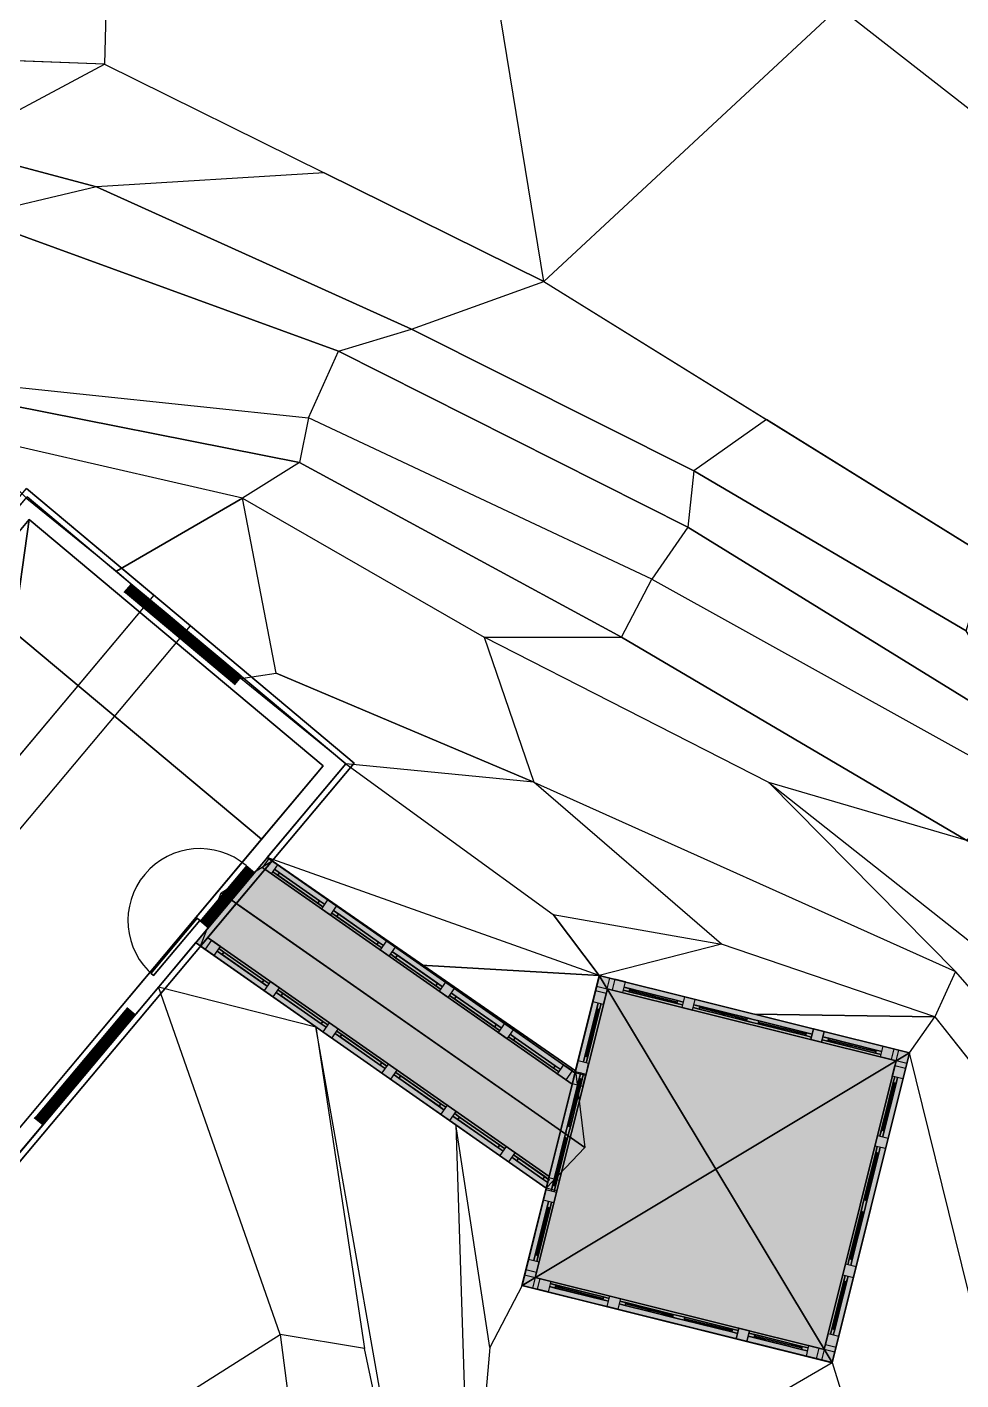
# Model space of a CAD drawing. Extents: x -3020 to 1573, y -2209 to 1232.
# Drawn here: x 183 to 651, y -378 to 300 of the extents above; entities that cross this region are included whole.
import ezdxf

# ---------------------------------------------------------------- set-up
doc = ezdxf.new("R2010")
doc.units = 0
doc.header["$MEASUREMENT"] = 0
doc.layers.get('0').update_dxf_attribs({"linetype": 'CONTINUOUS'})
for name, color, linetype in [('BARFLOOR', 251, 'CONTINUOUS'), ('DOOR', 21, 'CONTINUOUS'), ('LAND', 8, 'CONTINUOUS'), ('PORCH', 253, 'CONTINUOUS'), ('RETWALL', 251, 'CONTINUOUS'), ('ROOF', 31, 'CONTINUOUS'), ('WALLS', 7, 'CONTINUOUS')]:
    doc.layers.add(name, color=color, linetype=linetype)

# ---------------------------------------------------------------- blocks, each defined once
blk = doc.blocks.new('AD03D', base_point=(384.536, 345.49))
blk.add_line((384.536, 345.538), (383.536, 345.538))
blk.add_arc((384.536, 345.49), 1, 0, 180)
at = {"linetype": 'Continuous'}
for points in [[(384.536, 345.538), (383.536, 345.538), (383.536, 345.538, 1), (384.536, 345.538, 1)], [(384.536, 345.49, 1), (383.536, 345.49, 1), (383.536, 345.538, 1), (384.536, 345.538, 1)], [(384.536, 345.49), (383.536, 345.49), (383.537, 345.538), (384.536, 345.538)], [(383.536, 345.49), (383.536, 345.49, 1), (383.536, 345.538, 1), (383.537, 345.538)], [(384.536, 345.538), (384.536, 345.49), (384.536, 345.49, 1), (384.536, 345.538, 1)], [(384.536, 345.49), (383.536, 345.49), (383.536, 345.49, 1), (384.536, 345.49, 1)]]:
    blk.add_3dface(points, dxfattribs=at)
blk = doc.blocks.new('DOOR3', base_point=(1157.2, 297.3, 34))
at = {"linetype": 'Continuous'}
for points in [[(1160.2, 298.8, 120), (1157.2, 298.8, 124), (1179.2, 298.8, 124), (1176.2, 298.8, 120)], [(1157.2, 298.8, 34), (1160.2, 298.8, 46), (1160.2, 298.8, 120), (1157.2, 298.8, 124)], [(1157.2, 298.8, 34), (1179.2, 298.8, 34), (1176.2, 298.8, 46), (1160.2, 298.8, 46)], [(1160.2, 298.8, 46), (1160.2, 297.3, 46), (1176.2, 297.3, 46), (1176.2, 298.8, 46)], [(1176.2, 298.8, 120), (1176.2, 297.3, 120), (1160.2, 297.3, 120), (1160.2, 298.8, 120)], [(1160.2, 297.3, 120), (1160.2, 298.8, 120), (1160.2, 298.8, 46), (1160.2, 297.3, 46)], [(1179.2, 298.8, 124), (1176.2, 298.8, 120), (1176.2, 298.8, 46), (1179.2, 298.8, 34)], [(1176.2, 297.3, 46), (1176.2, 298.8, 46), (1176.2, 298.8, 120), (1176.2, 297.3, 120)], [(1157.2, 297.3, 34), (1179.2, 297.3, 34), (1176.2, 297.3, 46), (1160.2, 297.3, 46)], [(1157.2, 297.3, 34), (1160.2, 297.3, 46), (1160.2, 297.3, 120), (1157.2, 297.3, 124)], [(1160.2, 297.3, 120), (1157.2, 297.3, 124), (1179.2, 297.3, 124), (1176.2, 297.3, 120)], [(1179.2, 297.3, 124), (1176.2, 297.3, 120), (1176.2, 297.3, 46), (1179.2, 297.3, 34)]]:
    blk.add_3dface(points, dxfattribs=at)
blk = doc.blocks.new('DOOR2', base_point=(1300.19, 444.28, 40))
at = {"linetype": 'Continuous'}
for points in [[(1300.19, 445.78, 40), (1330.69, 445.78, 40), (1327.69, 445.78, 46), (1303.19, 445.78, 46)], [(1300.19, 445.78, 40), (1303.19, 445.78, 46), (1303.19, 445.78, 126), (1300.19, 445.78, 130)], [(1303.19, 445.78, 126), (1300.19, 445.78, 130), (1330.69, 445.78, 130), (1327.69, 445.78, 126)], [(1303.19, 444.28, 126), (1300.19, 444.28, 130), (1330.69, 444.28, 130), (1327.69, 444.28, 126)], [(1300.19, 444.28, 40), (1303.19, 444.28, 46), (1303.19, 444.28, 126), (1300.19, 444.28, 130)], [(1300.19, 444.28, 40), (1330.69, 444.28, 40), (1327.69, 444.28, 46), (1303.19, 444.28, 46)], [(1303.19, 444.28, 126), (1303.19, 445.78, 126), (1303.19, 445.78, 46), (1303.19, 444.28, 46)], [(1327.69, 445.78, 126), (1327.69, 444.28, 126), (1303.19, 444.28, 126), (1303.19, 445.78, 126)], [(1303.19, 445.78, 46), (1303.19, 444.28, 46), (1327.69, 444.28, 46), (1327.69, 445.78, 46)], [(1303.19, 445.03, 68), (1327.69, 445.03, 68), (1327.69, 445.03, 66), (1303.19, 445.03, 66)], [(1303.19, 445.03, 76), (1327.69, 445.03, 76), (1327.69, 445.03, 74), (1303.19, 445.03, 74)], [(1314.44, 445.03, 66), (1316.44, 445.03, 66), (1316.44, 445.03, 46), (1314.44, 445.03, 46)], [(1327.69, 444.28, 46), (1327.69, 445.78, 46), (1327.69, 445.78, 126), (1327.69, 444.28, 126)], [(1330.69, 445.78, 130), (1327.69, 445.78, 126), (1327.69, 445.78, 46), (1330.69, 445.78, 40)], [(1330.69, 444.28, 130), (1327.69, 444.28, 126), (1327.69, 444.28, 46), (1330.69, 444.28, 40)]]:
    blk.add_3dface(points, dxfattribs=at)
blk = doc.blocks.new('CUBE', base_point=(1040.46, 501.22))
blk.add_lwpolyline([(1040.46, 501.22), (1041.46, 501.22), (1041.46, 502.22), (1040.46, 502.22)], close=True)
blk = doc.blocks.new('DOOR1', base_point=(1300.19, 444.28, 40))
at = {"linetype": 'Continuous'}
for points in [[(1300.19, 445.78, 40), (1330.69, 445.78, 40), (1327.69, 445.78, 52), (1303.19, 445.78, 52)], [(1300.19, 445.78, 40), (1303.19, 445.78, 52), (1303.19, 445.78, 126), (1300.19, 445.78, 130)], [(1303.19, 445.78, 126), (1300.19, 445.78, 130), (1330.69, 445.78, 130), (1327.69, 445.78, 126)], [(1303.19, 444.28, 126), (1300.19, 444.28, 130), (1330.69, 444.28, 130), (1327.69, 444.28, 126)], [(1300.19, 444.28, 40), (1303.19, 444.28, 52), (1303.19, 444.28, 126), (1300.19, 444.28, 130)], [(1300.19, 444.28, 40), (1330.69, 444.28, 40), (1327.69, 444.28, 52), (1303.19, 444.28, 52)], [(1303.19, 444.28, 126), (1303.19, 445.78, 126), (1303.19, 445.78, 52), (1303.19, 444.28, 52)], [(1327.69, 445.78, 126), (1327.69, 444.28, 126), (1303.19, 444.28, 126), (1303.19, 445.78, 126)], [(1303.19, 445.78, 52), (1303.19, 444.28, 52), (1327.69, 444.28, 52), (1327.69, 445.78, 52)], [(1327.69, 444.28, 52), (1327.69, 445.78, 52), (1327.69, 445.78, 126), (1327.69, 444.28, 126)], [(1330.69, 445.78, 130), (1327.69, 445.78, 126), (1327.69, 445.78, 52), (1330.69, 445.78, 40)], [(1330.69, 444.28, 130), (1327.69, 444.28, 126), (1327.69, 444.28, 52), (1330.69, 444.28, 40)]]:
    blk.add_3dface(points, dxfattribs=at)

msp = doc.modelspace()

# ---------------------------------------------------------------- linework, layer by layer
at = {"layer": 'BARFLOOR', "elevation": -102}
msp.add_lwpolyline([(37.92, -168.17), (176.7, -2.65), (300.84, -106.74)], dxfattribs=at)
at = {"layer": 'BARFLOOR', "linetype": 'Continuous'}
for points in [[(14.93, -148.89, -96), (37.92, -168.17, -96), (176.7, -2.65, -96), (184.56, 53.4, -96)], [(184.56, 53.4, -96), (176.7, -2.65, -96), (300.84, -106.74, -96), (331.68, -69.96, -96)], [(300.84, -106.74, -102), (176.7, -2.65, -102), (37.92, -168.17, -102), (162.06, -272.26, -102)]]:
    msp.add_3dface(points, dxfattribs=at)
at = {"layer": 'LAND', "linetype": 'Continuous'}
for points in [[(226.56, 448.84, -138), (222.16, 281.3, -78), (-1.65, 289.82, -78), (56.64, 483.99, -138)], [(442.13, 172.51, -78), (406.7, 388.8, -138), (226.56, 448.84, -138), (222.16, 281.3, -78)], [(589.75, 309.75, -138), (662.74, 411.01, -198), (759.97, 371.57, -198), (723.93, 204.92, -138)], [(589.75, 309.75, -138), (442.13, 172.51, -78), (442.13, 172.51, -78), (406.7, 388.8, -138)], [(664.81, 34.31, -78), (723.93, 204.92, -138), (589.75, 309.75, -138), (442.13, 172.51, -78)], [(144.2, 239.7, -66), (222.16, 281.3, -78), (110.25, 285.56, -78), (144.2, 239.7, -66)], [(332.14, 226.9, -78), (218.24, 220.02, -66), (144.2, 239.7, -66), (222.16, 281.3, -78)], [(154.78, 204.95, -54), (144.2, 239.7, -66), (218.24, 220.02, -66), (154.78, 204.95, -54)], [(375.8, 148.63, -66), (442.13, 172.51, -78), (332.14, 226.9, -78), (218.24, 220.02, -66)], [(218.24, 220.02, -66), (154.78, 204.95, -54), (339.31, 137.62, -54), (375.8, 148.63, -66)], [(324.38, 104.31, -42), (339.31, 137.62, -54), (154.78, 204.95, -54), (152.47, 122.33, -42)], [(553.47, 103.41, -78), (517.16, 77.68, -66), (375.8, 148.63, -66), (442.13, 172.51, -78)], [(339.31, 137.62, -54), (375.8, 148.63, -66), (517.16, 77.68, -66), (514.21, 49.47, -54)], [(514.21, 49.47, -54), (496.12, 23.53, -42), (324.38, 104.31, -42), (339.31, 137.62, -54)], [(156.42, 114.25, -30), (152.47, 122.33, -42), (324.38, 104.31, -42), (319.78, 81.93, -30)], [(319.78, 81.93, -30), (291.29, 64.11, -18), (151.61, 96.08, -18), (156.42, 114.25, -30)], [(324.38, 104.31, -42), (319.78, 81.93, -30), (481.01, -5.62, -30), (496.12, 23.53, -42)], [(653.5, -2.36, -66), (664.81, 34.31, -78), (553.47, 103.41, -78), (517.16, 77.68, -66)], [(228.23, 27.45, -18), (291.29, 64.11, -18), (151.61, 96.08, -18), (183.4, 63.88, -18)], [(412.27, -5.64, -18), (481.01, -5.62, -30), (319.78, 81.93, -30), (291.29, 64.11, -18)], [(517.16, 77.68, -66), (514.21, 49.47, -54), (685.56, -56.3, -54), (653.5, -2.36, -66)], [(308.14, -23.65, -6), (291.29, 64.11, -18), (228.23, 27.45, -18), (290.5, -26.26, -6)], [(412.27, -5.64, -18), (437.17, -78.11, -6), (308.14, -23.65, -6), (291.29, 64.11, -18)], [(676.12, -76.58, -42), (685.56, -56.3, -54), (514.21, 49.47, -54), (496.12, 23.53, -42)], [(481.01, -5.62, -30), (496.12, 23.53, -42), (676.12, -76.58, -42), (653.74, -107.34, -30)], [(653.74, -107.34, -30), (554.71, -78.38, -18), (412.27, -5.64, -18), (481.01, -5.62, -30)], [(648.15, -172.91, -6), (554.71, -78.38, -18), (412.27, -5.64, -18), (437.17, -78.11, -6)], [(290.5, -26.26, -6), (308.14, -23.65, -6), (437.17, -78.11, -6), (342.95, -68.97, -6)], [(342.95, -68.97, -6), (446.83, -144.44, 6), (469.86, -174.98, 6), (303.63, -115.86)], [(531.07, -159.28, 6), (437.17, -78.11, -6), (342.95, -68.97, -6), (446.83, -144.44, 6)], [(648.15, -172.91, -6), (637.77, -195.61, 6), (531.07, -159.28, 6), (437.17, -78.11, -6)], [(790.51, -265.03, -18), (767.68, -309.43, -6), (648.15, -172.91, -6), (554.71, -78.38, -18)], [(790.51, -265.03, -18), (811.44, -224.79, -30), (653.74, -107.34, -30), (554.71, -78.38, -18)], [(469.86, -174.98, 6), (303.63, -115.86), (380.66, -169.8), (469.86, -174.98, 6)], [(531.07, -159.28, 6), (469.86, -174.98, 6), (469.86, -174.98, 6), (446.83, -144.44, 6)], [(327.99, -200.67, 6), (267.84, -158.55, 6), (249.33, -180.63, 6), (327.99, -200.67, 6)], [(547.46, -194.33, 15), (637.77, -195.61, 6), (531.07, -159.28, 6), (469.86, -174.98, 6)], [(469.86, -174.98, 6), (380.66, -169.8), (457.68, -223.73, 12), (469.86, -174.98, 6)], [(752.73, -341.12, 6), (767.68, -309.43, -6), (648.15, -172.91, -6), (637.77, -195.61, 6)], [(249.33, -180.63, 6), (106.55, -350.24, -18), (158.92, -450.62, -30), (310.21, -354.72, -18)], [(249.33, -180.63, 6), (327.99, -200.67, 6), (352.31, -361.73, -6), (310.21, -354.72, -18)], [(625.06, -213.68, 15), (637.77, -195.61, 6), (547.46, -194.33, 15)], [(695.25, -268.37, 6), (667.6, -386.16, 18), (625.06, -213.68, 15), (637.77, -195.61, 6)], [(405.29, -474.19, 6), (376.13, -474.43, -6), (327.99, -200.67, 6), (397.99, -249.69, 6)], [(625.06, -213.68, 15), (586.37, -368.87, 18), (608.62, -440.6, 18), (667.6, -386.16, 18)], [(431.17, -330.18, 18), (415.11, -361.29, 6), (397.99, -249.69, 6), (443.3, -281.41, 18)], [(405.29, -474.19, 6), (586.37, -368.87, 18), (431.17, -330.18, 18), (415.11, -361.29, 6)], [(158.92, -450.62, -30), (310.21, -354.72, -18), (320.18, -432.1, -18), (185.35, -502.42, -30)], [(352.31, -361.73, -6), (310.21, -354.72, -18), (320.18, -432.1, -18), (376.13, -474.43, -6)], [(608.62, -440.6, 18), (569.02, -503.72, 18), (405.29, -474.19, 6), (586.37, -368.87, 18)]]:
    msp.add_3dface(points, dxfattribs=at)
at = {"layer": 'PORCH'}
msp.add_line((457.68, -223.73, 38), (443.3, -281.41, 38), dxfattribs=at)
for points in [[(303.63, -115.86, 34), (267.84, -158.55, 34), (457.68, -223.73, 34), (443.3, -281.41, 34)], [(469.86, -174.98, 34), (625.06, -213.68, 34), (431.17, -330.18, 34), (586.37, -368.87, 34)]]:
    msp.add_solid(points, dxfattribs=at)
at = {"layer": 'PORCH', "linetype": 'Continuous'}
for points in [[(306.09, -117.58, 142.04), (457.94, -222.69, 142), (462.69, -261.11, 151.29), (280.61, -133.62, 151.29)], [(306.09, -117.58, 136.04), (457.94, -222.69, 136), (462.69, -261.11, 145.29), (288.19, -138.93, 145.29)], [(456.28, -229.46, 136.38), (456.28, -229.46, 128), (302.54, -121.82, 128), (302.54, -121.82, 136.38)], [(457.94, -222.69, 142), (457.94, -222.69, 136), (306.09, -117.58, 136.04), (306.09, -117.58, 142.04)], [(306.09, -117.58, 136.38), (306.09, -117.58, 128), (457.68, -223.73, 128), (457.94, -222.69, 136)], [(270.29, -160.27, 142.04), (280.61, -133.62, 151.29), (462.69, -261.11, 151.29), (443.3, -281.41, 142.04)], [(270.29, -160.27, 136.04), (288.19, -138.93, 145.29), (462.69, -261.11, 145.29), (443.3, -281.41, 136.04)], [(270.29, -160.27, 142.04), (270.29, -160.27, 136.04), (443.3, -281.41, 136.04), (443.3, -281.41, 142.04)], [(443.3, -281.41, 136.38), (443.3, -281.41, 128), (270.29, -160.27, 128), (270.29, -160.27, 136.38)], [(273.84, -156.04, 136.38), (273.84, -156.04, 128), (444.75, -275.71, 128), (444.75, -275.71, 136.38)], [(469.87, -174.96, 128), (469.87, -174.96, 136.38), (431.16, -330.2, 136.38), (431.16, -330.2, 128)], [(431.17, -330.18, 135.71), (469.86, -174.98, 135.71), (528.12, -271.93, 189.02)], [(431.17, -330.18, 141.71), (469.86, -174.98, 141.71), (528.12, -271.93, 195.02)], [(469.86, -174.98, 141.71), (469.86, -174.98, 135.71), (431.17, -330.18, 135.71), (431.17, -330.18, 141.71)], [(625.09, -213.68, 128), (625.09, -213.68, 136.38), (469.84, -174.97, 136.38), (469.84, -174.97, 128)], [(469.86, -174.98, 135.71), (625.06, -213.68, 135.71), (528.12, -271.93, 189.02)], [(469.86, -174.98, 141.71), (625.06, -213.68, 141.71), (528.12, -271.93, 195.02)], [(625.06, -213.68, 141.71), (625.06, -213.68, 135.71), (469.86, -174.98, 135.71), (469.86, -174.98, 141.71)], [(473.88, -181.62, 128), (473.88, -181.62, 136.38), (437.83, -326.2, 136.38), (437.83, -326.2, 128)], [(618.42, -217.69, 128), (618.42, -217.69, 136.38), (473.85, -181.64, 136.38), (473.85, -181.64, 128)], [(625.06, -213.68, 141.71), (586.37, -368.87, 141.71), (528.12, -271.93, 195.02)], [(625.06, -213.68, 135.71), (586.37, -368.87, 135.71), (528.12, -271.93, 189.02)], [(586.36, -368.9, 128), (586.36, -368.9, 136.38), (625.07, -213.65, 136.38), (625.07, -213.65, 128)], [(586.37, -368.87, 141.71), (586.37, -368.87, 135.71), (625.06, -213.68, 135.71), (625.06, -213.68, 141.71)], [(582.35, -362.23, 128), (582.35, -362.23, 136.38), (618.4, -217.66, 136.38), (618.4, -217.66, 128)], [(586.37, -368.87, 135.71), (431.17, -330.18, 135.71), (528.12, -271.93, 189.02)], [(586.37, -368.87, 141.71), (431.17, -330.18, 141.71), (528.12, -271.93, 195.02)], [(431.14, -330.17, 128), (431.14, -330.17, 136.38), (586.39, -368.88, 136.38), (586.39, -368.88, 128)], [(431.17, -330.18, 141.71), (431.17, -330.18, 135.71), (586.37, -368.87, 135.71), (586.37, -368.87, 141.71)], [(437.81, -326.17, 128), (437.81, -326.17, 136.38), (582.39, -362.21, 136.38), (582.39, -362.21, 128)]]:
    msp.add_3dface(points, dxfattribs=at)
at = {"layer": 'RETWALL', "elevation": -18}
msp.add_lwpolyline([(267.84, -158.55), (443.3, -281.41), (431.17, -330.18), (586.37, -368.87), (625.06, -213.68), (469.86, -174.98), (457.68, -223.73), (303.63, -115.86)], dxfattribs=at)
at = {"layer": 'RETWALL', "linetype": 'Continuous'}
msp.add_3dface([(106.55, -350.19, -6), (97.95, -359.11, -6), (416, -980.21, -6), (428.68, -973.05, -6)], dxfattribs=at)
at = {"layer": 'ROOF', "color": 2, "linetype": 'Continuous'}
for points in [[(106.09, -23.05, 142), (183.19, 68.9, 142), (246.84, 15.53, 225.06), (116.37, -140.06, 225.06)], [(183.19, 68.9, 142), (183.19, 68.9, 133), (265.19, 0.15, 240), (265.19, 0.15, 249)], [(246.84, 15.53, 225.06), (63.01, -203.71, 225.06), (81.48, -219.09, 249.09), (265.19, 0.15, 249)], [(81.48, -219.09, 249.09), (265.19, 0.15, 249), (347.18, -68.6, 142), (163.42, -287.75, 142)], [(265.19, 0.15, 240), (265.19, 0.15, 249), (347.18, -68.6, 142), (347.18, -68.6, 133)], [(347.18, -68.6, 142), (347.18, -68.6, 133), (163.42, -287.75, 133), (163.42, -287.75, 142)]]:
    msp.add_3dface(points, dxfattribs=at)
at = {"layer": 'WALLS'}
for p, q in [((106.46, -27.28, -102), (183.57, 64.67, -102)), ((172.89, 51.95, 40), (183.57, 64.67, 40)), ((183.57, 64.67, -102), (342.95, -68.97, -102)), ((183.57, 64.67, 40), (235.67, 20.98, 40)), ((36.78, -122.84, -102), (184.56, 53.4, -102)), ((184.56, 53.4, -102), (331.68, -69.96, -102)), ((232.14, 16.77, 40), (235.67, 20.98, 40)), ((235.67, 20.98, 124), (290.84, -25.28, 124)), ((235.67, 20.98, 40), (290.84, -25.28, 40)), ((254.06, 5.56, 136), (250.53, 1.35, 136)), ((272.45, -9.86, 136), (254.06, 5.56, 136)), ((272.45, -9.86, 136), (268.92, -14.07, 136)), ((287.31, -29.49, 40), (290.84, -25.28, 40)), ((290.84, -25.28, 40), (342.95, -68.97, 40)), ((342.95, -68.97, -102), (111.65, -344.83, -102)), ((331.68, -69.96, -102), (162.06, -272.26, -102)), ((342.95, -68.97, 40), (297.3, -123.42, 40)), ((293.08, -119.88, 40), (297.3, -123.42, 40)), ((274.17, -151, 124), (297.3, -123.42, 124)), ((269.95, -147.47, 40), (274.17, -151, 40)), ((274.17, -151, 40), (237.56, -194.66, 40)), ((191.3, -249.83, 124), (237.56, -194.66, 124)), ((191.3, -249.83, 40), (237.56, -194.66, 40)), ((237.56, -194.66, 40), (233.35, -191.13, 40)), ((191.3, -249.83, 40), (163.05, -283.53, 40)), ((191.3, -249.83, 40), (187.09, -246.3, 40))]:
    msp.add_line(p, q, dxfattribs=at)
at = {"layer": 'WALLS', "const_width": 5.5}
for points, elevation in [([(233.91, 18.88), (289.08, -27.39)], 124), ([(233.91, 18.88), (289.08, -27.39)], 94), ([(252.3, 3.46), (270.69, -11.97)], 205), ([(252.3, 3.46), (270.69, -11.97)], 175), ([(272.06, -149.23), (295.19, -121.65)], 124), ([(189.2, -248.06), (235.46, -192.89)], 124), ([(189.2, -248.06), (235.46, -192.89)], 64)]:
    msp.add_lwpolyline(points, dxfattribs=dict(at, elevation=elevation))
at = {"layer": 'WALLS', "linetype": 'Continuous'}
for points in [[(183.57, 64.67, 136), (254.06, 5.56, 136), (254.06, 5.56, 205), (236.44, 20.34, 205)], [(290.08, -24.64, 205), (236.44, 20.34, 205), (263.26, -2.15, 240)], [(342.95, -68.97, 136), (272.45, -9.86, 136), (272.45, -9.86, 205), (290.08, -24.64, 205)]]:
    msp.add_3dface(points, dxfattribs=at)

# ---------------------------------------------------------------- block references
at = {"layer": 'DOOR', "xscale": 36, "yscale": 36, "zscale": 84, "rotation": 50.02083333333334}
msp.add_blockref('AD03D', (269.95, -147.47, 40), dxfattribs=at)
at = {"layer": 'PORCH', "yscale": 5.5, "zscale": 90}
for p, xscale, rotation in [((301.26, -120.92, 38), 5.5, 325.0000000000001), ((330.75, -141.57, 38), 5.5, 325.0000000000001), ((272.58, -161.88, 38), 5.5, 325.0000000000001), ((360.24, -162.22, 38), 5.5, 325.0000000000001), ((468.51, -180.31, 38), 5.5, 346.0000000000001), ((302.07, -182.52, 38), 5.5, 325.0000000000001), ((389.73, -182.86, 38), 5.5, 325.0000000000001), ((466.57, -188.07, 38), 5.5, 346.0000000000001), ((476.27, -182.25, 38), 5.5, 346.0000000000001), ((511.2, -190.96, 38), 5.5, 346.0000000000001), ((331.56, -203.17, 38), 5.5, 325.0000000000001), ((419.22, -203.51, 38), 5.5, 325.0000000000001), ((581.06, -208.37, 38), -5.5, 346.0000000000001), ((575.73, -207.04, 38), 5.5, 346.0000000000001), ((615.99, -217.08, 38), -5.5, 346.0000000000001), ((623.76, -219.02, 38), -5.5, 346.0000000000001), ((361.05, -223.82, 38), 5.5, 325.0000000000001), ((448.71, -224.16, 38), 5.5, 325.0000000000001), ((457.86, -223, 38), 5.5, 346.0000000000001), ((621.82, -226.78, 38), -5.5, 346.0000000000001), ((456.35, -229.07, 38), 5.5, 346.0000000000001), ((390.54, -244.47, 38), 5.5, 325.0000000000001), ((613.11, -261.71, 38), -5.5, 346.0000000000001), ((420.03, -265.12, 38), 5.5, 325.0000000000001), ((444.63, -276.08, 38), -5.5, 166), ((443.12, -282.14, 38), -5.5, 165.9999999999999), ((434.41, -317.07, 38), -5.5, 165.9999999999999), ((432.48, -324.84, 38), -5.5, 165.9999999999999), ((598.37, -320.85, 38), 5.5, 165.9999999999999), ((440.24, -326.77, 38), -5.5, 165.9999999999999), ((475.17, -335.48, 38), -5.5, 165.9999999999999), ((539.69, -351.57, 38), -5.5, 165.9999999999999), ((545.03, -352.9, 38), 5.5, 165.9999999999999), ((589.66, -355.78, 38), 5.5, 165.9999999999999), ((579.96, -361.61, 38), 5.5, 165.9999999999999), ((587.72, -363.54, 38), 5.5, 165.9999999999999)]:
    msp.add_blockref('CUBE', p, dxfattribs=dict(at, xscale=xscale, rotation=rotation))
at = {"layer": 'PORCH', "xscale": -1}
for name, p, rotation in [('DOOR1', (307.34, -121.82, 38), 145), ('DOOR1', (336.83, -142.47, 38), 145), ('DOOR1', (366.32, -163.12, 38), 145), ('DOOR1', (395.81, -183.77, 38), 145), ('DOOR2', (461.89, -218.31, 38), 256), ('DOOR2', (517.2, -189.62, 38), 166.0000000000006), ('DOOR1', (425.3, -204.41, 38), 145), ('DOOR2', (581.73, -205.71, 38), 165.9999999999999), ('DOOR2', (445.81, -282.84, 38), 256.0000000000006), ('DOOR2', (610.42, -261.02, 38), 76.00000000000065), ('DOOR2', (594.34, -325.54, 38), 75.99999999999994), ('DOOR2', (474.5, -338.15, 38), 346), ('DOOR2', (539.03, -354.24, 38), 346.0000000000006)]:
    msp.add_blockref(name, p, dxfattribs=dict(at, rotation=rotation))
at = {"layer": 'PORCH'}
for name, p, rotation in [('DOOR1', (278.66, -162.78, 38), 325.0000000000001), ('DOOR1', (308.15, -183.43, 38), 325.0000000000001), ('DOOR2', (511.87, -188.29, 38), 166.0000000000006), ('DOOR1', (337.64, -204.07, 38), 325.0000000000001), ('DOOR2', (576.39, -204.38, 38), 166), ('DOOR1', (367.13, -224.72, 38), 325.0000000000001), ('DOOR2', (460.56, -223.65, 38), 256), ('DOOR2', (611.76, -255.68, 38), 76.0000000000007), ('DOOR1', (396.62, -245.37, 38), 325.0000000000001), ('DOOR3', (426.11, -266.02, 38), 325.0000000000001), ('DOOR2', (444.48, -288.18, 38), 256.0000000000007), ('DOOR2', (595.67, -320.2, 38), 76), ('DOOR2', (479.84, -339.48, 38), 346), ('DOOR2', (544.36, -355.57, 38), 346.0000000000007)]:
    msp.add_blockref(name, p, dxfattribs=dict(at, rotation=rotation))

doc.saveas('drawing.dxf')
